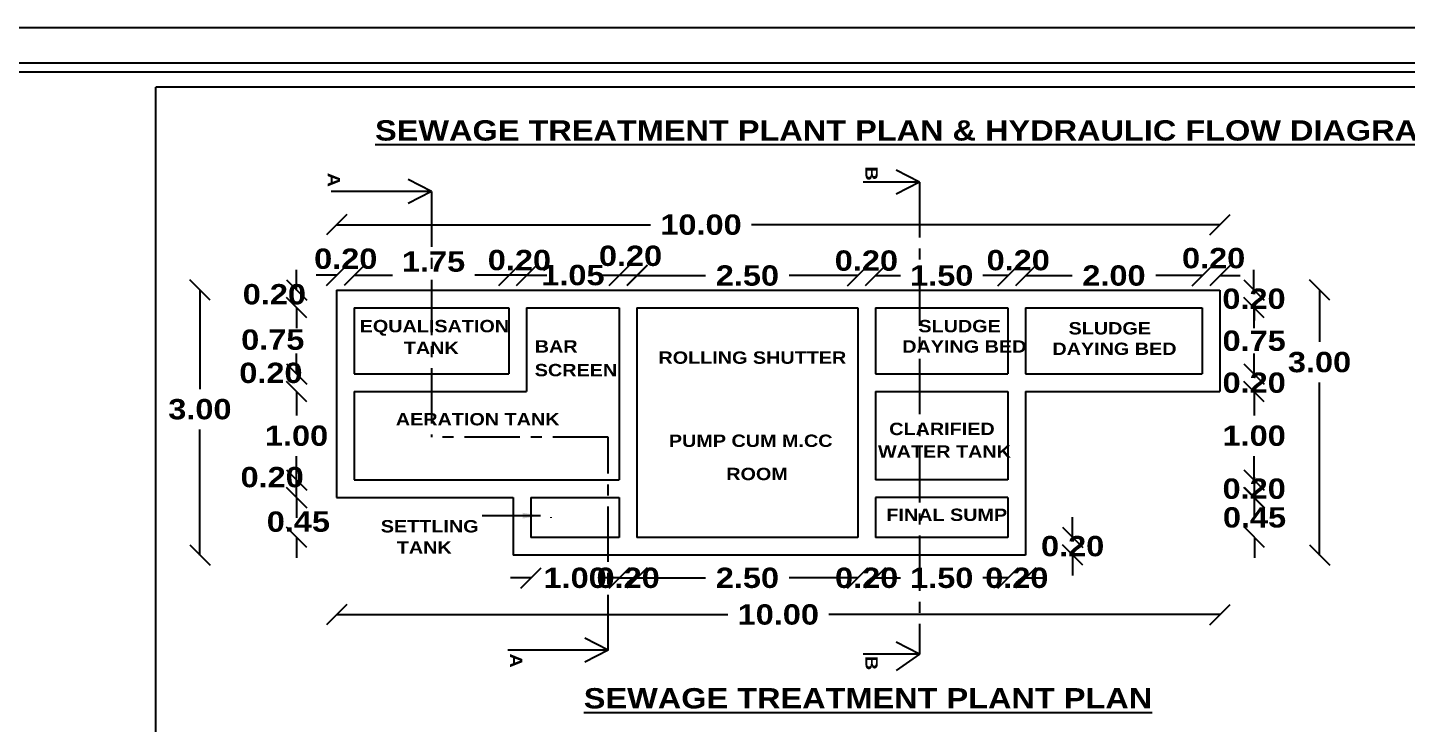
# Model space of a CAD drawing. Header units: metres. Extents: x 10791 to 15749, y -2675 to -2476.
# Drawn here: x 15700.71 to 15716.32, y -2606.57 to -2598.69 of the extents above; entities that cross this region are included whole.
import ezdxf

# ---------------------------------------------------------------- set-up
doc = ezdxf.new("R2010")
doc.units = ezdxf.units.M
doc.header["$LTSCALE"] = 0.5
doc.header["$MEASUREMENT"] = 0
doc.header["$PDMODE"] = 35
doc.linetypes.add('CENTER', pattern=[2, 1.25, -0.25, 0.25, -0.25])
doc.styles.get("Standard").update_dxf_attribs({"font": ''})
doc.styles.get('Standard').set_extended_font_data('Arial Black')
doc.dimstyles.new('ISO-25', dxfattribs={"dimscale": 0, "dimtxt": 0.2, "dimasz": 0.2, "dimexe": 1.25, "dimexo": 0.625, "dimgap": 0, "dimtad": 0, "dimtih": 1, "dimtoh": 1, "dimzin": 1, "dimdsep": 46, "dimtxsty": 'Standard', "dimblk": 'OBLIQUE', "dimcen": 0, "dimse1": 1, "dimse2": 1, "dimclrd": 1, "dimclrt": 3, "dimadec": 0, "dimazin": 2, "dimtfac": 1, "dimtix": 1, "dimtofl": 0, "dimtmove": 0, "dimatfit": 3, "dimfxl": 0, "dimtolj": 1, "dimarcsym": 0})

# ---------------------------------------------------------------- blocks, each defined once
blk = doc.blocks.new('_Oblique')
at = {"color": 0, "linetype": 'ByBlock', "lineweight": -2}
blk.add_line((-0.5, -0.5), (0.5, 0.5), dxfattribs=at)
blk = doc.blocks.new('*D30')
at = {"color": 3, "lineweight": -2}
for p, q in [((5352.693, 36.231), (5356.245, 36.231)), ((5362.693, 36.231), (5357.39, 36.231))]:
    blk.add_line(p, q, dxfattribs=at)
at = {"layer": 'Defpoints', "color": 0}
for p in [(5362.693, 36.231), (5352.693, 35.492), (5362.693, 35.492)]:
    blk.add_point(p, dxfattribs=at)
at = {"color": 3, "lineweight": -2, "xscale": 0.23, "yscale": 0.23, "zscale": 0.23, "rotation": 180}
blk.add_blockref('_Oblique', (5352.693, 36.231), dxfattribs=at)
at = {"color": 3, "lineweight": -2, "xscale": 0.23, "yscale": 0.23, "zscale": 0.23}
blk.add_blockref('_Oblique', (5362.693, 36.231), dxfattribs=at)
at = {"color": 1, "insert": (5356.818, 36.231), "char_height": 0.23, "attachment_point": 5}
blk.add_mtext('\\A1;10.00', dxfattribs=at)
blk = doc.blocks.new('*D12')
at = {"color": 3, "lineweight": -2}
for p, q in [((5363.82, 35.492), (5363.82, 34.904)), ((5363.82, 32.492), (5363.82, 34.446))]:
    blk.add_line(p, q, dxfattribs=at)
at = {"layer": 'Defpoints', "color": 0}
for p in [(5362.68, 35.492), (5360.48, 32.492), (5363.82, 32.492)]:
    blk.add_point(p, dxfattribs=at)
at = {"color": 3, "lineweight": -2, "xscale": 0.23, "yscale": 0.23, "zscale": 0.23}
for p, rotation in [((5363.82, 35.492), 90), ((5363.82, 32.492), 270)]:
    blk.add_blockref('_Oblique', p, dxfattribs=dict(at, rotation=rotation))
at = {"color": 1, "insert": (5363.82, 34.675), "char_height": 0.23, "attachment_point": 5}
blk.add_mtext('\\A1;3.00', dxfattribs=at)
blk = doc.blocks.new('*D13')
at = {"color": 3, "lineweight": -2}
for p, q in [((5351.145, 35.492), (5351.145, 34.371)), ((5351.145, 32.492), (5351.145, 33.913))]:
    blk.add_line(p, q, dxfattribs=at)
at = {"layer": 'Defpoints', "color": 0}
for p in [(5352.386, 35.492), (5351.145, 32.492), (5354.386, 32.492)]:
    blk.add_point(p, dxfattribs=at)
at = {"color": 3, "lineweight": -2, "xscale": 0.23, "yscale": 0.23, "zscale": 0.23}
for p, rotation in [((5351.145, 35.492), 90), ((5351.145, 32.492), 270)]:
    blk.add_blockref('_Oblique', p, dxfattribs=dict(at, rotation=rotation))
at = {"color": 1, "insert": (5351.145, 34.142), "char_height": 0.23, "attachment_point": 5}
blk.add_mtext('\\A1;3.00', dxfattribs=at)
blk = doc.blocks.new('*D14')
at = {"color": 3, "lineweight": -2}
for p, q in [((5352.693, 31.818), (5357.12, 31.818)), ((5362.693, 31.818), (5358.265, 31.818))]:
    blk.add_line(p, q, dxfattribs=at)
at = {"layer": 'Defpoints', "color": 0}
for p in [(5362.693, 34.342), (5352.693, 33.142), (5362.693, 31.818)]:
    blk.add_point(p, dxfattribs=at)
at = {"color": 3, "lineweight": -2, "xscale": 0.23, "yscale": 0.23, "zscale": 0.23, "rotation": 180}
blk.add_blockref('_Oblique', (5352.693, 31.818), dxfattribs=at)
at = {"color": 3, "lineweight": -2, "xscale": 0.23, "yscale": 0.23, "zscale": 0.23}
blk.add_blockref('_Oblique', (5362.693, 31.818), dxfattribs=at)
at = {"color": 1, "insert": (5357.693, 31.818), "char_height": 0.23, "attachment_point": 5}
blk.add_mtext('\\A1;10.00', dxfattribs=at)
blk = doc.blocks.new('*D31')
at = {"color": 3, "lineweight": -2}
for p, q in [((5352.239, 35.492), (5352.239, 35.722)), ((5352.239, 35.292), (5352.239, 35.062))]:
    blk.add_line(p, q, dxfattribs=at)
at = {"layer": 'Defpoints', "color": 0}
for p in [(5352.239, 35.492), (5352.893, 35.492), (5352.893, 35.292)]:
    blk.add_point(p, dxfattribs=at)
at = {"color": 3, "lineweight": -2, "xscale": 0.23, "yscale": 0.23, "zscale": 0.23}
for p, rotation in [((5352.239, 35.492), 270), ((5352.239, 35.292), 90)]:
    blk.add_blockref('_Oblique', p, dxfattribs=dict(at, rotation=rotation))
at = {"color": 1, "insert": (5351.988, 35.443), "char_height": 0.23, "attachment_point": 5}
blk.add_mtext('\\A1;0.20', dxfattribs=at)
blk = doc.blocks.new('*D32')
at = {"color": 3, "lineweight": -2}
for p, q in [((5352.239, 35.292), (5352.239, 35.158)), ((5352.239, 34.542), (5352.239, 34.7))]:
    blk.add_line(p, q, dxfattribs=at)
at = {"layer": 'Defpoints', "color": 0}
for p in [(5352.893, 35.292), (5352.239, 34.542), (5352.893, 34.542)]:
    blk.add_point(p, dxfattribs=at)
at = {"color": 3, "lineweight": -2, "xscale": 0.23, "yscale": 0.23, "zscale": 0.23}
for p, rotation in [((5352.239, 35.292), 90), ((5352.239, 34.542), 270)]:
    blk.add_blockref('_Oblique', p, dxfattribs=dict(at, rotation=rotation))
at = {"color": 1, "insert": (5351.97, 34.929), "char_height": 0.23, "attachment_point": 5}
blk.add_mtext('\\A1;0.75', dxfattribs=at)
blk = doc.blocks.new('*D15')
at = {"color": 3, "lineweight": -2}
for p, q in [((5352.239, 34.542), (5352.239, 34.772)), ((5352.239, 34.342), (5352.239, 34.112))]:
    blk.add_line(p, q, dxfattribs=at)
at = {"layer": 'Defpoints', "color": 0}
for p in [(5352.893, 34.542), (5352.239, 34.342), (5352.893, 34.342)]:
    blk.add_point(p, dxfattribs=at)
at = {"color": 3, "lineweight": -2, "xscale": 0.23, "yscale": 0.23, "zscale": 0.23}
for p, rotation in [((5352.239, 34.542), 270), ((5352.239, 34.342), 90)]:
    blk.add_blockref('_Oblique', p, dxfattribs=dict(at, rotation=rotation))
at = {"color": 1, "insert": (5351.949, 34.553), "char_height": 0.23, "attachment_point": 5}
blk.add_mtext('\\A1;0.20', dxfattribs=at)
blk = doc.blocks.new('*D33')
at = {"color": 3, "lineweight": -2}
for p, q in [((5352.239, 34.342), (5352.239, 34.071)), ((5352.239, 33.342), (5352.239, 33.613))]:
    blk.add_line(p, q, dxfattribs=at)
at = {"layer": 'Defpoints', "color": 0}
for p in [(5352.893, 34.342), (5352.239, 33.342), (5352.893, 33.342)]:
    blk.add_point(p, dxfattribs=at)
at = {"color": 3, "lineweight": -2, "xscale": 0.23, "yscale": 0.23, "zscale": 0.23}
for p, rotation in [((5352.239, 34.342), 90), ((5352.239, 33.342), 270)]:
    blk.add_blockref('_Oblique', p, dxfattribs=dict(at, rotation=rotation))
at = {"color": 1, "insert": (5352.239, 33.842), "char_height": 0.23, "attachment_point": 5}
blk.add_mtext('\\A1;1.00', dxfattribs=at)
blk = doc.blocks.new('*D34')
at = {"color": 3, "lineweight": -2}
for p, q in [((5352.239, 33.342), (5352.239, 33.572)), ((5352.239, 33.142), (5352.239, 32.912))]:
    blk.add_line(p, q, dxfattribs=at)
at = {"layer": 'Defpoints', "color": 0}
for p in [(5352.893, 33.342), (5352.239, 33.142), (5352.893, 33.142)]:
    blk.add_point(p, dxfattribs=at)
at = {"color": 3, "lineweight": -2, "xscale": 0.23, "yscale": 0.23, "zscale": 0.23}
for p, rotation in [((5352.239, 33.342), 270), ((5352.239, 33.142), 90)]:
    blk.add_blockref('_Oblique', p, dxfattribs=dict(at, rotation=rotation))
at = {"color": 1, "insert": (5351.963, 33.373), "char_height": 0.23, "attachment_point": 5}
blk.add_mtext('\\A1;0.20', dxfattribs=at)
blk = doc.blocks.new('*D35')
at = {"color": 3, "lineweight": -2}
for p, q in [((5352.239, 33.142), (5352.239, 33.372)), ((5352.239, 32.692), (5352.239, 32.462))]:
    blk.add_line(p, q, dxfattribs=at)
at = {"layer": 'Defpoints', "color": 0}
for p in [(5354.893, 33.142), (5352.239, 32.692), (5354.893, 32.692)]:
    blk.add_point(p, dxfattribs=at)
at = {"color": 3, "lineweight": -2, "xscale": 0.23, "yscale": 0.23, "zscale": 0.23}
for p, rotation in [((5352.239, 33.142), 270), ((5352.239, 32.692), 90)]:
    blk.add_blockref('_Oblique', p, dxfattribs=dict(at, rotation=rotation))
at = {"color": 1, "insert": (5352.26, 32.869), "char_height": 0.23, "attachment_point": 5}
blk.add_mtext('\\A1;0.45', dxfattribs=at)
blk = doc.blocks.new('*D16')
at = {"color": 3, "lineweight": -2}
for p, q in [((5352.693, 35.66), (5352.463, 35.66)), ((5352.893, 35.66), (5353.123, 35.66))]:
    blk.add_line(p, q, dxfattribs=at)
at = {"layer": 'Defpoints', "color": 0}
for p in [(5352.893, 35.66), (5352.693, 35.492), (5352.893, 35.292)]:
    blk.add_point(p, dxfattribs=at)
at = {"color": 3, "lineweight": -2, "xscale": 0.23, "yscale": 0.23, "zscale": 0.23}
blk.add_blockref('_Oblique', (5352.693, 35.66), dxfattribs=at)
at = {"color": 3, "lineweight": -2, "xscale": 0.23, "yscale": 0.23, "zscale": 0.23, "rotation": 180}
blk.add_blockref('_Oblique', (5352.893, 35.66), dxfattribs=at)
at = {"color": 1, "insert": (5352.796, 35.845), "char_height": 0.23, "attachment_point": 5}
blk.add_mtext('\\A1;0.20', dxfattribs=at)
blk = doc.blocks.new('*D36')
at = {"color": 3, "lineweight": -2}
for p, q in [((5352.893, 35.66), (5353.325, 35.66)), ((5354.643, 35.66), (5354.256, 35.66))]:
    blk.add_line(p, q, dxfattribs=at)
at = {"layer": 'Defpoints', "color": 0}
for p in [(5354.643, 35.66), (5352.893, 35.292), (5354.643, 35.292)]:
    blk.add_point(p, dxfattribs=at)
at = {"color": 3, "lineweight": -2, "xscale": 0.23, "yscale": 0.23, "zscale": 0.23, "rotation": 180}
blk.add_blockref('_Oblique', (5352.893, 35.66), dxfattribs=at)
at = {"color": 3, "lineweight": -2, "xscale": 0.23, "yscale": 0.23, "zscale": 0.23}
blk.add_blockref('_Oblique', (5354.643, 35.66), dxfattribs=at)
at = {"color": 1, "insert": (5353.79, 35.813), "char_height": 0.23, "attachment_point": 5}
blk.add_mtext('\\A1;1.75', dxfattribs=at)
blk = doc.blocks.new('*D37')
at = {"color": 3, "lineweight": -2}
for p, q in [((5354.643, 35.66), (5354.413, 35.66)), ((5354.843, 35.66), (5355.073, 35.66))]:
    blk.add_line(p, q, dxfattribs=at)
at = {"layer": 'Defpoints', "color": 0}
for p in [(5354.643, 35.66), (5354.643, 35.292), (5354.843, 35.292)]:
    blk.add_point(p, dxfattribs=at)
at = {"color": 3, "lineweight": -2, "xscale": 0.23, "yscale": 0.23, "zscale": 0.23}
blk.add_blockref('_Oblique', (5354.643, 35.66), dxfattribs=at)
at = {"color": 3, "lineweight": -2, "xscale": 0.23, "yscale": 0.23, "zscale": 0.23, "rotation": 180}
blk.add_blockref('_Oblique', (5354.843, 35.66), dxfattribs=at)
at = {"color": 1, "insert": (5354.762, 35.83), "char_height": 0.23, "attachment_point": 5}
blk.add_mtext('\\A1;0.20', dxfattribs=at)
blk = doc.blocks.new('*D17')
at = {"color": 3, "lineweight": -2}
for p, q in [((5354.843, 35.66), (5354.613, 35.66)), ((5355.893, 35.66), (5356.123, 35.66))]:
    blk.add_line(p, q, dxfattribs=at)
at = {"layer": 'Defpoints', "color": 0}
for p in [(5355.893, 35.66), (5354.843, 35.292), (5355.893, 35.292)]:
    blk.add_point(p, dxfattribs=at)
at = {"color": 3, "lineweight": -2, "xscale": 0.23, "yscale": 0.23, "zscale": 0.23}
blk.add_blockref('_Oblique', (5354.843, 35.66), dxfattribs=at)
at = {"color": 3, "lineweight": -2, "xscale": 0.23, "yscale": 0.23, "zscale": 0.23, "rotation": 180}
blk.add_blockref('_Oblique', (5355.893, 35.66), dxfattribs=at)
at = {"color": 1, "insert": (5355.368, 35.66), "char_height": 0.23, "attachment_point": 5}
blk.add_mtext('\\A1;1.05', dxfattribs=at)
blk = doc.blocks.new('*D38')
at = {"color": 3, "lineweight": -2}
for p, q in [((5355.893, 35.657), (5355.663, 35.657)), ((5356.093, 35.657), (5356.323, 35.657))]:
    blk.add_line(p, q, dxfattribs=at)
at = {"layer": 'Defpoints', "color": 0}
for p in [(5356.093, 35.657), (5355.893, 35.292), (5356.093, 35.292)]:
    blk.add_point(p, dxfattribs=at)
at = {"color": 3, "lineweight": -2, "xscale": 0.23, "yscale": 0.23, "zscale": 0.23}
blk.add_blockref('_Oblique', (5355.893, 35.657), dxfattribs=at)
at = {"color": 3, "lineweight": -2, "xscale": 0.23, "yscale": 0.23, "zscale": 0.23, "rotation": 180}
blk.add_blockref('_Oblique', (5356.093, 35.657), dxfattribs=at)
at = {"color": 1, "insert": (5356.02, 35.878), "char_height": 0.23, "attachment_point": 5}
blk.add_mtext('\\A1;0.20', dxfattribs=at)
blk = doc.blocks.new('*D18')
at = {"color": 3, "lineweight": -2}
for p, q in [((5356.093, 35.655), (5356.868, 35.655)), ((5358.593, 35.655), (5357.817, 35.655))]:
    blk.add_line(p, q, dxfattribs=at)
at = {"layer": 'Defpoints', "color": 0}
for p in [(5358.593, 35.655), (5356.093, 35.292), (5358.593, 35.292)]:
    blk.add_point(p, dxfattribs=at)
at = {"color": 3, "lineweight": -2, "xscale": 0.23, "yscale": 0.23, "zscale": 0.23, "rotation": 180}
blk.add_blockref('_Oblique', (5356.093, 35.655), dxfattribs=at)
at = {"color": 3, "lineweight": -2, "xscale": 0.23, "yscale": 0.23, "zscale": 0.23}
blk.add_blockref('_Oblique', (5358.593, 35.655), dxfattribs=at)
at = {"color": 1, "insert": (5357.343, 35.655), "char_height": 0.23, "attachment_point": 5}
blk.add_mtext('\\A1;2.50', dxfattribs=at)
blk = doc.blocks.new('*D19')
at = {"color": 3, "lineweight": -2}
for p, q in [((5358.593, 35.655), (5358.363, 35.655)), ((5358.793, 35.655), (5359.023, 35.655))]:
    blk.add_line(p, q, dxfattribs=at)
at = {"layer": 'Defpoints', "color": 0}
for p in [(5358.793, 35.655), (5358.593, 35.292), (5358.793, 35.292)]:
    blk.add_point(p, dxfattribs=at)
at = {"color": 3, "lineweight": -2, "xscale": 0.23, "yscale": 0.23, "zscale": 0.23}
blk.add_blockref('_Oblique', (5358.593, 35.655), dxfattribs=at)
at = {"color": 3, "lineweight": -2, "xscale": 0.23, "yscale": 0.23, "zscale": 0.23, "rotation": 180}
blk.add_blockref('_Oblique', (5358.793, 35.655), dxfattribs=at)
at = {"color": 1, "insert": (5358.69, 35.824), "char_height": 0.23, "attachment_point": 5}
blk.add_mtext('\\A1;0.20', dxfattribs=at)
blk = doc.blocks.new('*D39')
at = {"color": 3, "lineweight": -2}
for p, q in [((5358.793, 35.655), (5359.077, 35.655)), ((5360.293, 35.655), (5360.008, 35.655))]:
    blk.add_line(p, q, dxfattribs=at)
at = {"layer": 'Defpoints', "color": 0}
for p in [(5360.293, 35.655), (5358.793, 35.292), (5360.293, 35.292)]:
    blk.add_point(p, dxfattribs=at)
at = {"color": 3, "lineweight": -2, "xscale": 0.23, "yscale": 0.23, "zscale": 0.23, "rotation": 180}
blk.add_blockref('_Oblique', (5358.793, 35.655), dxfattribs=at)
at = {"color": 3, "lineweight": -2, "xscale": 0.23, "yscale": 0.23, "zscale": 0.23}
blk.add_blockref('_Oblique', (5360.293, 35.655), dxfattribs=at)
at = {"color": 1, "insert": (5359.543, 35.655), "char_height": 0.23, "attachment_point": 5}
blk.add_mtext('\\A1;1.50', dxfattribs=at)
blk = doc.blocks.new('*D40')
at = {"color": 3, "lineweight": -2}
for p, q in [((5360.293, 35.655), (5360.063, 35.655)), ((5360.493, 35.655), (5360.723, 35.655))]:
    blk.add_line(p, q, dxfattribs=at)
at = {"layer": 'Defpoints', "color": 0}
for p in [(5360.493, 35.655), (5360.293, 35.292), (5360.493, 35.292)]:
    blk.add_point(p, dxfattribs=at)
at = {"color": 3, "lineweight": -2, "xscale": 0.23, "yscale": 0.23, "zscale": 0.23}
blk.add_blockref('_Oblique', (5360.293, 35.655), dxfattribs=at)
at = {"color": 3, "lineweight": -2, "xscale": 0.23, "yscale": 0.23, "zscale": 0.23, "rotation": 180}
blk.add_blockref('_Oblique', (5360.493, 35.655), dxfattribs=at)
at = {"color": 1, "insert": (5360.409, 35.829), "char_height": 0.23, "attachment_point": 5}
blk.add_mtext('\\A1;0.20', dxfattribs=at)
blk = doc.blocks.new('*D41')
at = {"color": 3, "lineweight": -2}
for p, q in [((5360.493, 35.655), (5361.018, 35.655)), ((5362.493, 35.655), (5361.967, 35.655))]:
    blk.add_line(p, q, dxfattribs=at)
at = {"layer": 'Defpoints', "color": 0}
for p in [(5362.493, 35.655), (5360.493, 35.292), (5362.493, 35.292)]:
    blk.add_point(p, dxfattribs=at)
at = {"color": 3, "lineweight": -2, "xscale": 0.23, "yscale": 0.23, "zscale": 0.23, "rotation": 180}
blk.add_blockref('_Oblique', (5360.493, 35.655), dxfattribs=at)
at = {"color": 3, "lineweight": -2, "xscale": 0.23, "yscale": 0.23, "zscale": 0.23}
blk.add_blockref('_Oblique', (5362.493, 35.655), dxfattribs=at)
at = {"color": 1, "insert": (5361.493, 35.655), "char_height": 0.23, "attachment_point": 5}
blk.add_mtext('\\A1;2.00', dxfattribs=at)
blk = doc.blocks.new('*D20')
at = {"color": 3, "lineweight": -2}
for p, q in [((5362.493, 35.655), (5362.263, 35.655)), ((5362.693, 35.655), (5362.923, 35.655))]:
    blk.add_line(p, q, dxfattribs=at)
at = {"layer": 'Defpoints', "color": 0}
for p in [(5362.693, 35.655), (5362.693, 35.492), (5362.493, 35.292)]:
    blk.add_point(p, dxfattribs=at)
at = {"color": 3, "lineweight": -2, "xscale": 0.23, "yscale": 0.23, "zscale": 0.23}
blk.add_blockref('_Oblique', (5362.493, 35.655), dxfattribs=at)
at = {"color": 3, "lineweight": -2, "xscale": 0.23, "yscale": 0.23, "zscale": 0.23, "rotation": 180}
blk.add_blockref('_Oblique', (5362.693, 35.655), dxfattribs=at)
at = {"color": 1, "insert": (5362.621, 35.852), "char_height": 0.23, "attachment_point": 5}
blk.add_mtext('\\A1;0.20', dxfattribs=at)
blk = doc.blocks.new('*D21')
at = {"color": 3, "lineweight": -2}
for p, q in [((5363.078, 35.492), (5363.078, 35.722)), ((5363.078, 35.292), (5363.078, 35.062))]:
    blk.add_line(p, q, dxfattribs=at)
at = {"layer": 'Defpoints', "color": 0}
for p in [(5362.414, 35.492), (5363.078, 35.492), (5362.423, 35.292)]:
    blk.add_point(p, dxfattribs=at)
at = {"color": 3, "lineweight": -2, "xscale": 0.23, "yscale": 0.23, "zscale": 0.23}
for p, rotation in [((5363.078, 35.492), 270), ((5363.078, 35.292), 90)]:
    blk.add_blockref('_Oblique', p, dxfattribs=dict(at, rotation=rotation))
at = {"color": 1, "insert": (5363.078, 35.392), "char_height": 0.23, "attachment_point": 5}
blk.add_mtext('\\A1;0.20', dxfattribs=at)
blk = doc.blocks.new('*D22')
at = {"color": 3, "lineweight": -2}
for p, q in [((5363.08, 35.292), (5363.08, 35.146)), ((5363.08, 34.542), (5363.08, 34.688))]:
    blk.add_line(p, q, dxfattribs=at)
at = {"layer": 'Defpoints', "color": 0}
for p in [(5362.423, 35.292), (5362.423, 34.542), (5363.08, 34.542)]:
    blk.add_point(p, dxfattribs=at)
at = {"color": 3, "lineweight": -2, "xscale": 0.23, "yscale": 0.23, "zscale": 0.23}
for p, rotation in [((5363.08, 35.292), 90), ((5363.08, 34.542), 270)]:
    blk.add_blockref('_Oblique', p, dxfattribs=dict(at, rotation=rotation))
at = {"color": 1, "insert": (5363.08, 34.917), "char_height": 0.23, "attachment_point": 5}
blk.add_mtext('\\A1;0.75', dxfattribs=at)
blk = doc.blocks.new('*D23')
at = {"color": 3, "lineweight": -2}
for p, q in [((5363.08, 34.542), (5363.08, 34.772)), ((5363.08, 34.342), (5363.08, 34.112))]:
    blk.add_line(p, q, dxfattribs=at)
at = {"layer": 'Defpoints', "color": 0}
for p in [(5362.423, 34.542), (5362.423, 34.342), (5363.08, 34.342)]:
    blk.add_point(p, dxfattribs=at)
at = {"color": 3, "lineweight": -2, "xscale": 0.23, "yscale": 0.23, "zscale": 0.23}
for p, rotation in [((5363.08, 34.542), 270), ((5363.08, 34.342), 90)]:
    blk.add_blockref('_Oblique', p, dxfattribs=dict(at, rotation=rotation))
at = {"color": 1, "insert": (5363.08, 34.442), "char_height": 0.23, "attachment_point": 5}
blk.add_mtext('\\A1;0.20', dxfattribs=at)
blk = doc.blocks.new('*D24')
at = {"color": 3, "lineweight": -2}
for p, q in [((5363.08, 34.342), (5363.08, 34.071)), ((5363.08, 33.342), (5363.08, 33.613))]:
    blk.add_line(p, q, dxfattribs=at)
at = {"layer": 'Defpoints', "color": 0}
for p in [(5360.223, 34.342), (5360.223, 33.342), (5363.08, 33.342)]:
    blk.add_point(p, dxfattribs=at)
at = {"color": 3, "lineweight": -2, "xscale": 0.23, "yscale": 0.23, "zscale": 0.23}
for p, rotation in [((5363.08, 34.342), 90), ((5363.08, 33.342), 270)]:
    blk.add_blockref('_Oblique', p, dxfattribs=dict(at, rotation=rotation))
at = {"color": 1, "insert": (5363.08, 33.842), "char_height": 0.23, "attachment_point": 5}
blk.add_mtext('\\A1;1.00', dxfattribs=at)
blk = doc.blocks.new('*D25')
at = {"color": 3, "lineweight": -2}
for p, q in [((5363.08, 33.342), (5363.08, 33.572)), ((5363.08, 33.142), (5363.08, 32.912))]:
    blk.add_line(p, q, dxfattribs=at)
at = {"layer": 'Defpoints', "color": 0}
for p in [(5360.223, 33.342), (5360.223, 33.142), (5363.08, 33.142)]:
    blk.add_point(p, dxfattribs=at)
at = {"color": 3, "lineweight": -2, "xscale": 0.23, "yscale": 0.23, "zscale": 0.23}
for p, rotation in [((5363.08, 33.342), 270), ((5363.08, 33.142), 90)]:
    blk.add_blockref('_Oblique', p, dxfattribs=dict(at, rotation=rotation))
at = {"color": 1, "insert": (5363.08, 33.242), "char_height": 0.23, "attachment_point": 5}
blk.add_mtext('\\A1;0.20', dxfattribs=at)
blk = doc.blocks.new('*D26')
at = {"color": 3, "lineweight": -2}
for p, q in [((5363.084, 33.142), (5363.084, 33.372)), ((5363.084, 32.692), (5363.084, 32.462))]:
    blk.add_line(p, q, dxfattribs=at)
at = {"layer": 'Defpoints', "color": 0}
for p in [(5360.223, 33.142), (5360.223, 32.692), (5363.084, 32.692)]:
    blk.add_point(p, dxfattribs=at)
at = {"color": 3, "lineweight": -2, "xscale": 0.23, "yscale": 0.23, "zscale": 0.23}
for p, rotation in [((5363.084, 33.142), 270), ((5363.084, 32.692), 90)]:
    blk.add_blockref('_Oblique', p, dxfattribs=dict(at, rotation=rotation))
at = {"color": 1, "insert": (5363.084, 32.917), "char_height": 0.23, "attachment_point": 5}
blk.add_mtext('\\A1;0.45', dxfattribs=at)
blk = doc.blocks.new('*D27')
at = {"color": 3, "lineweight": -2}
for p, q in [((5361.025, 32.692), (5361.025, 32.922)), ((5361.025, 32.492), (5361.025, 32.262))]:
    blk.add_line(p, q, dxfattribs=at)
at = {"layer": 'Defpoints', "color": 0}
for p in [(5357.985, 32.692), (5357.985, 32.492), (5361.025, 32.492)]:
    blk.add_point(p, dxfattribs=at)
at = {"color": 3, "lineweight": -2, "xscale": 0.23, "yscale": 0.23, "zscale": 0.23}
for p, rotation in [((5361.025, 32.692), 270), ((5361.025, 32.492), 90)]:
    blk.add_blockref('_Oblique', p, dxfattribs=dict(at, rotation=rotation))
at = {"color": 1, "insert": (5361.025, 32.592), "char_height": 0.23, "attachment_point": 5}
blk.add_mtext('\\A1;0.20', dxfattribs=at)
blk = doc.blocks.new('*D42')
at = {"color": 3, "lineweight": -2}
for p, q in [((5354.893, 32.233), (5354.663, 32.233)), ((5355.893, 32.233), (5356.123, 32.233))]:
    blk.add_line(p, q, dxfattribs=at)
at = {"layer": 'Defpoints', "color": 0}
for p in [(5354.893, 32.692), (5355.893, 32.692), (5355.893, 32.233)]:
    blk.add_point(p, dxfattribs=at)
at = {"color": 3, "lineweight": -2, "xscale": 0.23, "yscale": 0.23, "zscale": 0.23}
blk.add_blockref('_Oblique', (5354.893, 32.233), dxfattribs=at)
at = {"color": 3, "lineweight": -2, "xscale": 0.23, "yscale": 0.23, "zscale": 0.23, "rotation": 180}
blk.add_blockref('_Oblique', (5355.893, 32.233), dxfattribs=at)
at = {"color": 1, "insert": (5355.393, 32.233), "char_height": 0.23, "attachment_point": 5}
blk.add_mtext('\\A1;1.00', dxfattribs=at)
blk = doc.blocks.new('*D43')
at = {"color": 3, "lineweight": -2}
for p, q in [((5355.893, 32.233), (5355.663, 32.233)), ((5356.093, 32.233), (5356.323, 32.233))]:
    blk.add_line(p, q, dxfattribs=at)
at = {"layer": 'Defpoints', "color": 0}
for p in [(5355.893, 32.692), (5356.093, 32.692), (5356.093, 32.233)]:
    blk.add_point(p, dxfattribs=at)
at = {"color": 3, "lineweight": -2, "xscale": 0.23, "yscale": 0.23, "zscale": 0.23}
blk.add_blockref('_Oblique', (5355.893, 32.233), dxfattribs=at)
at = {"color": 3, "lineweight": -2, "xscale": 0.23, "yscale": 0.23, "zscale": 0.23, "rotation": 180}
blk.add_blockref('_Oblique', (5356.093, 32.233), dxfattribs=at)
at = {"color": 1, "insert": (5355.993, 32.233), "char_height": 0.23, "attachment_point": 5}
blk.add_mtext('\\A1;0.20', dxfattribs=at)
blk = doc.blocks.new('*D44')
at = {"color": 3, "lineweight": -2}
for p, q in [((5356.093, 32.233), (5356.868, 32.233)), ((5358.593, 32.233), (5357.817, 32.233))]:
    blk.add_line(p, q, dxfattribs=at)
at = {"layer": 'Defpoints', "color": 0}
for p in [(5356.093, 32.692), (5358.593, 32.692), (5358.593, 32.233)]:
    blk.add_point(p, dxfattribs=at)
at = {"color": 3, "lineweight": -2, "xscale": 0.23, "yscale": 0.23, "zscale": 0.23, "rotation": 180}
blk.add_blockref('_Oblique', (5356.093, 32.233), dxfattribs=at)
at = {"color": 3, "lineweight": -2, "xscale": 0.23, "yscale": 0.23, "zscale": 0.23}
blk.add_blockref('_Oblique', (5358.593, 32.233), dxfattribs=at)
at = {"color": 1, "insert": (5357.343, 32.233), "char_height": 0.23, "attachment_point": 5}
blk.add_mtext('\\A1;2.50', dxfattribs=at)
blk = doc.blocks.new('*D45')
at = {"color": 3, "lineweight": -2}
for p, q in [((5358.593, 32.233), (5358.363, 32.233)), ((5358.793, 32.233), (5359.023, 32.233))]:
    blk.add_line(p, q, dxfattribs=at)
at = {"layer": 'Defpoints', "color": 0}
for p in [(5358.593, 32.692), (5358.793, 32.692), (5358.793, 32.233)]:
    blk.add_point(p, dxfattribs=at)
at = {"color": 3, "lineweight": -2, "xscale": 0.23, "yscale": 0.23, "zscale": 0.23}
blk.add_blockref('_Oblique', (5358.593, 32.233), dxfattribs=at)
at = {"color": 3, "lineweight": -2, "xscale": 0.23, "yscale": 0.23, "zscale": 0.23, "rotation": 180}
blk.add_blockref('_Oblique', (5358.793, 32.233), dxfattribs=at)
at = {"color": 1, "insert": (5358.693, 32.233), "char_height": 0.23, "attachment_point": 5}
blk.add_mtext('\\A1;0.20', dxfattribs=at)
blk = doc.blocks.new('*D28')
at = {"color": 3, "lineweight": -2}
for p, q in [((5358.793, 32.233), (5359.077, 32.233)), ((5360.293, 32.233), (5360.008, 32.233))]:
    blk.add_line(p, q, dxfattribs=at)
at = {"layer": 'Defpoints', "color": 0}
for p in [(5358.793, 32.692), (5360.293, 32.492), (5360.293, 32.233)]:
    blk.add_point(p, dxfattribs=at)
at = {"color": 3, "lineweight": -2, "xscale": 0.23, "yscale": 0.23, "zscale": 0.23, "rotation": 180}
blk.add_blockref('_Oblique', (5358.793, 32.233), dxfattribs=at)
at = {"color": 3, "lineweight": -2, "xscale": 0.23, "yscale": 0.23, "zscale": 0.23}
blk.add_blockref('_Oblique', (5360.293, 32.233), dxfattribs=at)
at = {"color": 1, "insert": (5359.543, 32.233), "char_height": 0.23, "attachment_point": 5}
blk.add_mtext('\\A1;1.50', dxfattribs=at)
blk = doc.blocks.new('*D46')
at = {"color": 3, "lineweight": -2}
for p, q in [((5360.293, 32.233), (5360.063, 32.233)), ((5360.493, 32.233), (5360.723, 32.233))]:
    blk.add_line(p, q, dxfattribs=at)
at = {"layer": 'Defpoints', "color": 0}
for p in [(5360.293, 32.692), (5360.493, 32.692), (5360.493, 32.233)]:
    blk.add_point(p, dxfattribs=at)
at = {"color": 3, "lineweight": -2, "xscale": 0.23, "yscale": 0.23, "zscale": 0.23}
blk.add_blockref('_Oblique', (5360.293, 32.233), dxfattribs=at)
at = {"color": 3, "lineweight": -2, "xscale": 0.23, "yscale": 0.23, "zscale": 0.23, "rotation": 180}
blk.add_blockref('_Oblique', (5360.493, 32.233), dxfattribs=at)
at = {"color": 1, "insert": (5360.393, 32.233), "char_height": 0.23, "attachment_point": 5}
blk.add_mtext('\\A1;0.20', dxfattribs=at)
blk = doc.blocks.new('A$C224D656F')
at = {"color": 4}
for p in [(-21.095, -20.39), (3.765, 0)]:
    blk.add_line(p, (-21.095, 0), dxfattribs=at)
for p, q in [((-17.973, -1.182), (-18.239, -1.046)), ((-12.448, -1.077), (-13.085, -1.077)), ((-12.448, -1.077), (-12.714, -0.941)), ((-12.448, -1.077), (-12.714, -1.212)), ((-17.973, -1.182), (-19.11, -1.182)), ((-17.973, -1.182), (-18.239, -1.317)), ((-19.048, -2.297), (-19.048, -4.647)), ((-19.048, -2.297), (-9.048, -2.297)), ((-9.048, -2.297), (-9.048, -3.447)), ((-18.848, -2.497), (-18.848, -3.247)), ((-18.848, -2.497), (-17.098, -2.497)), ((-17.098, -2.497), (-17.098, -3.247)), ((-16.898, -2.497), (-16.898, -3.447)), ((-16.898, -2.497), (-15.848, -2.497)), ((-15.848, -2.497), (-15.848, -4.447)), ((-15.648, -2.497), (-15.648, -5.097)), ((-15.648, -2.497), (-13.148, -2.497)), ((-13.148, -2.497), (-13.148, -5.097)), ((-12.948, -2.497), (-12.948, -3.247)), ((-12.948, -2.497), (-11.448, -2.497)), ((-11.448, -2.497), (-11.448, -3.247)), ((-11.248, -2.497), (-11.248, -3.247)), ((-11.248, -2.497), (-9.248, -2.497)), ((-9.248, -2.497), (-9.248, -3.247)), ((-18.848, -3.247), (-17.098, -3.247)), ((-12.948, -3.247), (-11.448, -3.247)), ((-11.248, -3.247), (-9.248, -3.247)), ((-18.848, -3.447), (-18.848, -4.447)), ((-18.848, -3.447), (-16.898, -3.447)), ((-12.948, -3.447), (-12.948, -4.447)), ((-12.948, -3.447), (-11.448, -3.447)), ((-11.448, -3.447), (-11.448, -4.447)), ((-11.248, -3.447), (-11.248, -5.297)), ((-11.248, -3.447), (-9.048, -3.447)), ((-18.848, -4.447), (-15.848, -4.447)), ((-11.448, -4.447), (-12.948, -4.447)), ((-19.048, -4.647), (-17.048, -4.647)), ((-17.048, -4.647), (-17.048, -5.297)), ((-16.848, -4.647), (-16.848, -5.097)), ((-16.848, -4.647), (-15.848, -4.647)), ((-15.848, -4.647), (-15.848, -5.097)), ((-12.948, -4.647), (-12.948, -5.097)), ((-11.448, -4.647), (-12.948, -4.647)), ((-11.448, -4.647), (-11.448, -5.097)), ((-16.618, -4.877), (-16.618, -4.867)), ((-15.848, -5.097), (-16.848, -5.097)), ((-13.148, -5.097), (-15.648, -5.097)), ((-11.448, -5.097), (-12.948, -5.097)), ((-11.248, -5.297), (-17.048, -5.297)), ((-15.973, -6.372), (-16.239, -6.237)), ((-15.973, -6.372), (-17.11, -6.372)), ((-15.973, -6.372), (-16.239, -6.508)), ((-12.448, -6.418), (-12.714, -6.282)), ((-12.448, -6.418), (-13.085, -6.418)), ((-12.448, -6.418), (-12.714, -6.602))]:
    blk.add_line(p, q)
at = {"linetype": 'CENTER'}
for p, q in [((-12.448, -1.077), (-12.448, -6.418)), ((-17.973, -1.182), (-17.973, -3.962)), ((-15.973, -3.962), (-17.973, -3.962)), ((-15.973, -6.372), (-15.973, -3.962))]:
    blk.add_line(p, q, dxfattribs=at)
at = {"color": 3}
for s, height, p in [('%%USEWAGE TREATMENT PLANT PLAN & HYDRAULIC FLOW DIAGRAM', 0.23, (-18.612, -0.605)), ('EQUALISATION', 0.14, (-18.786, -2.775)), ('SLUDGE', 0.14, (-12.461, -2.775)), ('SLUDGE', 0.14, (-10.761, -2.8)), ('TANK', 0.14, (-18.286, -3.022)), ('BAR ', 0.14, (-16.804, -3.005)), ('DAYING BED ', 0.14, (-12.644, -3.006)), ('DAYING BED ', 0.14, (-10.944, -3.032)), ('ROLLING SHUTTER', 0.14, (-15.404, -3.132)), ('SCREEN', 0.14, (-16.804, -3.273)), ('AERATION TANK', 0.14, (-18.377, -3.829)), ('CLARIFIED', 0.14, (-12.791, -3.939)), ('PUMP CUM M.CC', 0.14, (-15.286, -4.073)), ('WATER TANK', 0.14, (-12.918, -4.195)), ('ROOM', 0.14, (-14.636, -4.449)), ('FINAL SUMP', 0.14, (-12.824, -4.911)), ('SETTLING', 0.14, (-18.547, -5.041)), ('TANK', 0.14, (-18.366, -5.281)), ('%%USEWAGE TREATMENT PLANT PLAN', 0.23, (-16.249, -7.033))]:
    blk.add_text(s, height=height, dxfattribs=at).set_placement(p)
for s, p in [('B', (-13.061, -0.897)), ('A', (-19.149, -0.969)), ('A', (-17.086, -6.411)), ('B', (-13.061, -6.439))]:
    blk.add_text(s, height=0.14, rotation=270, dxfattribs=at).set_placement(p)
for base, p1, p2, override, picture, middle in [((-9.048, -1.559), (-19.048, -2.297), (-9.048, -2.297), {"dimscale": 1, "dimtxt": 0.23}, '*D30', (-14.923, -1.559)), ((-18.848, -2.13), (-19.048, -2.297), (-18.848, -2.497), {"dimscale": 1, "dimtmove": 2}, '*D16', (-18.945, -1.944)), ((-17.098, -2.13), (-18.848, -2.497), (-17.098, -2.497), {"dimscale": 1, "dimtmove": 2}, '*D36', (-17.95, -1.977)), ((-17.098, -2.13), (-16.898, -2.497), (-17.098, -2.497), {"dimscale": 1, "dimtmove": 2}, '*D37', (-16.978, -1.959)), ((-15.648, -2.132), (-15.848, -2.497), (-15.648, -2.497), {"dimscale": 1, "dimtmove": 2}, '*D38', (-15.72, -1.912)), ((-12.948, -2.134), (-13.148, -2.497), (-12.948, -2.497), {"dimscale": 1, "dimtmove": 2}, '*D19', (-13.05, -1.965)), ((-11.248, -2.134), (-11.448, -2.497), (-11.248, -2.497), {"dimscale": 1, "dimtmove": 2}, '*D40', (-11.332, -1.96)), ((-9.048, -2.134), (-9.248, -2.497), (-9.048, -2.297), {"dimscale": 1, "dimtmove": 2}, '*D20', (-9.119, -1.937))]:
    dim = blk.add_linear_dim(base=base, p1=p1, p2=p2, dimstyle='ISO-25', override=override)
    dim.commit()
    dim.dimension.update_dxf_attribs({"geometry": picture, "text_midpoint": middle, "dimtype": 128, "insert": (-5371.74, -37.789)})
for base, p1, p2, override, picture, middle in [((-15.848, -2.13), (-16.898, -2.497), (-15.848, -2.497), {"dimscale": 1}, '*D17', (-16.373, -2.13)), ((-13.148, -2.134), (-15.648, -2.497), (-13.148, -2.497), {"dimscale": 1}, '*D18', (-14.398, -2.134)), ((-11.448, -2.134), (-12.948, -2.497), (-11.448, -2.497), {"dimscale": 1}, '*D39', (-12.198, -2.134)), ((-9.248, -2.134), (-11.248, -2.497), (-9.248, -2.497), {"dimscale": 1}, '*D41', (-10.248, -2.134)), ((-9.048, -5.972), (-19.048, -4.647), (-9.048, -3.447), {"dimscale": 1}, '*D14', (-14.048, -5.972)), ((-15.848, -5.557), (-16.848, -5.097), (-15.848, -5.097), {"dimscale": 1}, '*D42', (-16.348, -5.557)), ((-15.648, -5.557), (-15.848, -5.097), (-15.648, -5.097), {"dimscale": 1, "dimtmove": 2}, '*D43', (-15.748, -5.557)), ((-13.148, -5.557), (-15.648, -5.097), (-13.148, -5.097), {"dimscale": 1, "dimtmove": 2}, '*D44', (-14.398, -5.557)), ((-12.948, -5.557), (-13.148, -5.097), (-12.948, -5.097), {"dimscale": 1}, '*D45', (-13.048, -5.557)), ((-11.448, -5.557), (-12.948, -5.097), (-11.448, -5.297), {"dimscale": 1}, '*D28', (-12.198, -5.557)), ((-11.248, -5.557), (-11.448, -5.097), (-11.248, -5.097), {"dimscale": 1}, '*D46', (-11.348, -5.557))]:
    dim = blk.add_linear_dim(base=base, p1=p1, p2=p2, dimstyle='ISO-25', override=override)
    dim.commit()
    dim.dimension.update_dxf_attribs({"geometry": picture, "text_midpoint": middle, "insert": (-5371.74, -37.789)})
for base, p1, p2, override, picture, middle in [((-20.595, -5.297), (-19.355, -2.297), (-17.355, -5.297), {"dimscale": 1}, '*D13', (-20.595, -3.647)), ((-19.501, -2.297), (-18.848, -2.497), (-18.848, -2.297), {"dimscale": 1, "dimtmove": 2}, '*D31', (-19.752, -2.346)), ((-7.921, -5.297), (-9.06, -2.297), (-11.26, -5.297), {"dimscale": 1}, '*D12', (-7.921, -3.114)), ((-19.501, -3.247), (-18.848, -2.497), (-18.848, -3.247), {"dimscale": 1, "dimtmove": 2}, '*D32', (-19.771, -2.86)), ((-19.501, -3.447), (-18.848, -3.247), (-18.848, -3.447), {"dimscale": 1, "dimtmove": 2}, '*D15', (-19.792, -3.236)), ((-19.501, -4.647), (-18.848, -4.447), (-18.848, -4.647), {"dimscale": 1, "dimtmove": 2}, '*D34', (-19.777, -4.416)), ((-19.501, -5.097), (-16.848, -4.647), (-16.848, -5.097), {"dimscale": 1, "dimtmove": 2}, '*D35', (-19.48, -4.92))]:
    dim = blk.add_linear_dim(base=base, p1=p1, p2=p2, angle=90, dimstyle='ISO-25', override=override)
    dim.commit()
    dim.dimension.update_dxf_attribs({"geometry": picture, "text_midpoint": middle, "dimtype": 128, "insert": (-5371.74, -37.789)})
for base, p1, p2, picture, middle in [((-8.662, -2.297), (-9.317, -2.497), (-9.327, -2.297), '*D21', (-8.662, -2.397)), ((-8.66, -3.247), (-9.317, -2.497), (-9.317, -3.247), '*D22', (-8.66, -2.872)), ((-8.66, -3.447), (-9.317, -3.247), (-9.317, -3.447), '*D23', (-8.66, -3.347)), ((-19.501, -4.447), (-18.848, -3.447), (-18.848, -4.447), '*D33', (-19.501, -3.947)), ((-8.66, -4.447), (-11.517, -3.447), (-11.517, -4.447), '*D24', (-8.66, -3.947)), ((-8.66, -4.647), (-11.517, -4.447), (-11.517, -4.647), '*D25', (-8.66, -4.547)), ((-8.657, -5.097), (-11.517, -4.647), (-11.517, -5.097), '*D26', (-8.657, -4.872)), ((-10.716, -5.297), (-13.755, -5.097), (-13.755, -5.297), '*D27', (-10.716, -5.197))]:
    dim = blk.add_linear_dim(base=base, p1=p1, p2=p2, angle=90, dimstyle='ISO-25', override={"dimscale": 1})
    dim.commit()
    dim.dimension.update_dxf_attribs({"geometry": picture, "text_midpoint": middle, "insert": (-5371.74, -37.789)})
blk.add_leader([(-16.741, -4.851), (-17.399, -4.851)], dimstyle='ISO-25', override={"dimscale": 1})
blk = doc.blocks.new('A$C5F95083C')
at = {"color": 4}
blk.add_blockref('A$C224D656F', (-3.765, 10.195), dxfattribs=at)
blk = doc.blocks.new('A$C1C103266')
at = {"color": 2, "lineweight": 15}
blk.add_blockref('A$C5F95083C', (18.722, 1.686), dxfattribs=at)

msp = doc.modelspace()

# ---------------------------------------------------------------- linework, layer by layer
at = {"lineweight": 25, "ltscale": 2}
for points in [[(15626.57095, -2598.69269), (15749.45461, -2598.69269), (15749.45461, -2675.04426), (15626.57095, -2675.04426)], [(15626.97095, -2599.09269), (15749.05461, -2599.09269), (15749.05461, -2674.64426), (15626.97095, -2674.64426)], [(15627.07095, -2599.19269), (15748.95461, -2599.19269), (15748.95461, -2674.54426), (15627.07095, -2674.54426)]]:
    msp.add_lwpolyline(points, close=True, dxfattribs=at)

# ---------------------------------------------------------------- block references
msp.add_blockref('A$C1C103266', (15708.29613, -2611.24785))

doc.saveas('drawing.dxf')
